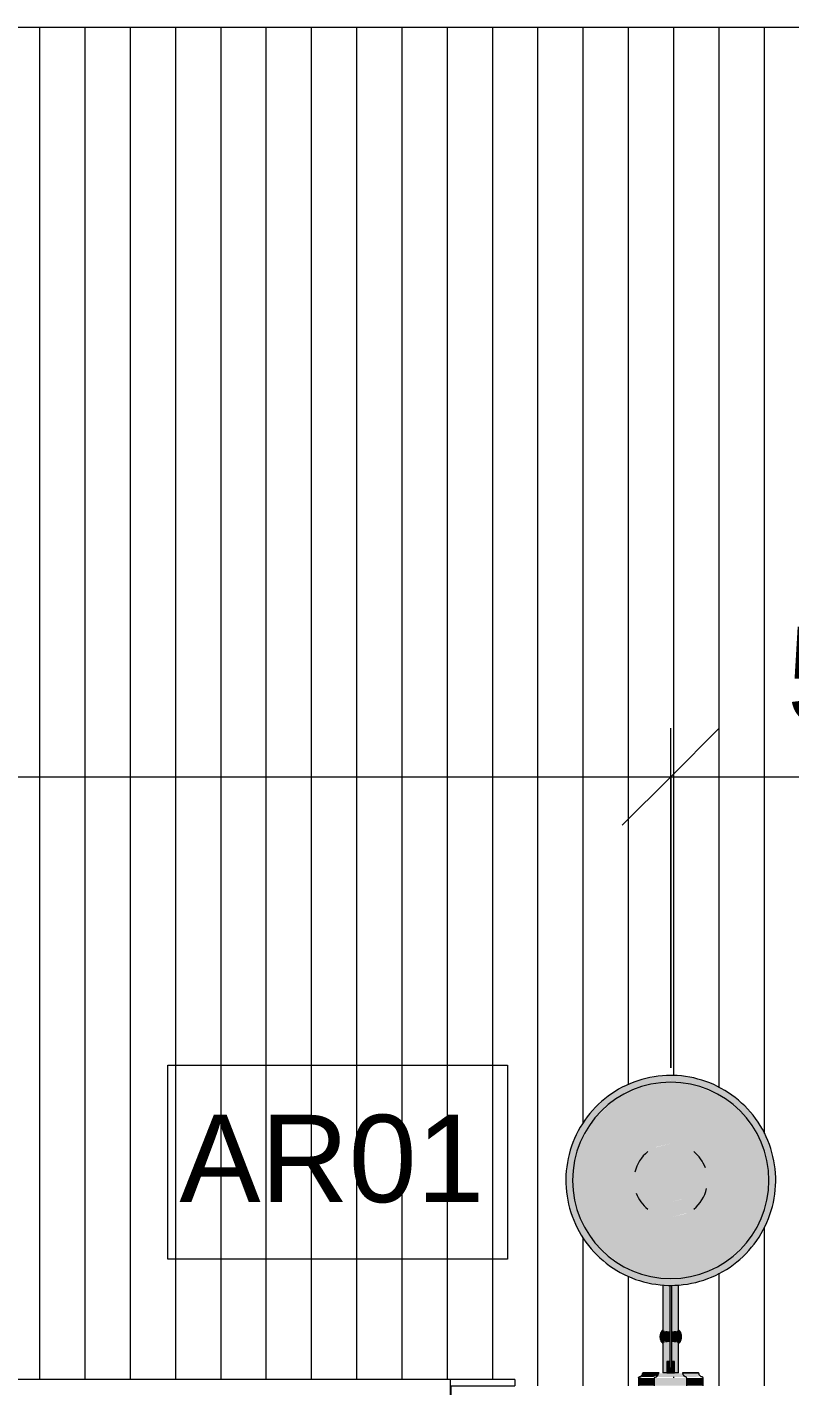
# Model space of a CAD drawing. Header units: millimetres. Extents: x -11845 to 8255, y -23120 to -3200.
# Drawn here: x 6070 to 7249, y -8190 to -6090 of the extents above; entities that cross this region are included whole.
import ezdxf

# ---------------------------------------------------------------- set-up
doc = ezdxf.new("R2010")
doc.units = ezdxf.units.MM
for name, color, linetype, lineweight in [('A-ANNO-DIMS', 211, 'Continuous', 9), ('A-ANNO-DIMS-75', 211, 'Continuous', 9), ('A-DOOR', 31, 'Continuous', 9), ('A-ROOF', 132, 'Continuous', 9), ('A-ROOF-PATT', 132, 'Continuous', 9), ('E-LITE-EQPM', 33, 'Continuous', 9), ('E-LITE-EQPM-IDEN', 33, 'Continuous', 9)]:
    doc.layers.add(name, color=color, linetype=linetype, lineweight=lineweight)
doc.styles.add('@Arial Unicode MS', font='ARIALUNI.TTF', dxfattribs={"height": 150})
doc.styles.add('Arial', font='arial.ttf', dxfattribs={"height": 135})
doc.dimstyles.new('CRT_-__Metros_-_Linha_de_chamada_3_5_mm', dxfattribs={"dimscale": 304.8, "dimtxt": 150.876728, "dimasz": 0.492126, "dimexe": 0.246063, "dimexo": 0.0625, "dimgap": 0.123031, "dimtad": 1, "dimlfac": 0.001, "dimrnd": 0.01, "dimzin": 0, "dimdsep": 46, "dimtxsty": '@Arial Unicode MS', "dimblk1": 'OBLIQUE', "dimblk2": 'OBLIQUE', "dimsah": 1, "dimcen": 0.09, "dimdle": 0.246063, "dimazin": 0, "dimtfac": 1, "dimtdec": 4, "dimtix": 1, "dimtmove": 0, "dimatfit": 3, "dimfxl": 1.476378, "dimfxlon": 1, "dimtvp": 1, "dimtolj": 1, "dimtzin": 0, "dimarcsym": 2})
doc.dimstyles.new('CRT_-__Metros_-_Linha_de_chamada_3_5_mm_1', dxfattribs={"dimscale": 304.8, "dimtxt": 150.876728, "dimasz": 0.492126, "dimexe": 0.246063, "dimexo": 0.0625, "dimgap": 0.123031, "dimtad": 1, "dimdec": 0, "dimlfac": 0.1, "dimdsep": 46, "dimtxsty": '@Arial Unicode MS', "dimblk1": 'OBLIQUE', "dimblk2": 'OBLIQUE', "dimsah": 1, "dimcen": 0.09, "dimdle": 0.246063, "dimazin": 0, "dimtfac": 1, "dimtdec": 4, "dimtix": 1, "dimtmove": 0, "dimatfit": 3, "dimfxl": 1.476378, "dimfxlon": 1, "dimtvp": 1, "dimtolj": 1, "dimtzin": 0, "dimarcsym": 2})

# ---------------------------------------------------------------- blocks, each defined once
blk = doc.blocks.new('Porta correr 4 folhas - 250 x 210-3560947-PLANTA DE FORRO TÉRREO')
at = {"layer": 'A-DOOR'}
for p, q in [((-1250, -90), (-1250, 90)), ((-1249, -100), (-1249, 100)), ((-1349, -100), (-1349, -90)), ((-1250, -90), (-1349, -90)), ((-1349, -100), (-1249, -100)), ((-1249, -100), (1249, -100))]:
    blk.add_line(p, q, dxfattribs=at)
blk = doc.blocks.new('Arandela Delta - Ligado-V15-PLANTA DE FORRO TÉRREO')
at = {"layer": 'E-LITE-EQPM'}
for points in [[(-25.8, 0), (-50, 0), (-50, -12.2), (-24.9, -12.2), (-24.9, 0)], [(-12.5, 0), (-24.9, 0), (-24.9, -12.2), (24.9, -12.2), (24.9, 0), (0, 0)], [(36, 0), (24.9, 0), (25.8, -12.2), (50, -12.2), (50, 0), (37.5, 0)], [(-36.7, -13.5), (-43, -14.4), (-46.3, -14.6), (-44.6, -16.3), (-43.5, -19.1), (-19.3, -18.8), (-20.7, -16.7), (-20.7, -15.8), (-22.5, -14.7), (-23.8, -15.6), (-25.5, -14.1), (-30, -13.5), (-36.6, -13.5)], [(-22.7, -13.5), (-22, -14.2), (-19.9, -16.3), (-18.6, -19.1), (18.9, -19.1), (20.7, -15.2), (22.7, -13.5), (0, -13.5)], [(-6, -20), (-6, -27.2), (6, -27.2), (6, -20)], [(27.5, -13.5), (24.6, -14.8), (23.8, -15.6), (22.5, -14.7), (20.7, -16.7), (20.9, -17.1), (19.9, -19.1), (43.5, -19.1), (44.6, -16.3), (45.5, -14.4), (44.6, -13.6), (29.3, -13.5)], [(47.2, -12.2), (44.3, -13), (50, -12.6)], [(-6, -27.2), (-6, -37.5), (-1.5, -37), (-1.5, -27.4), (1.5, -27.4), (1.5, -37.5), (6, -37.5), (6, -27.2)], [(0.9, -27.4), (-1.5, -27.4), (-1.5, -115.2), (1.5, -115.1), (1.5, -27.4)], [(-13.5, -67.5), (-15.5, -70.9), (-16.2, -76), (-14.2, -83), (-13, -84.3), (-8.8, -83), (-8, -83), (-8.8, -68.9), (-13, -67.8)], [(13.5, -67.5), (8.8, -68.9), (8, -69), (8.8, -83), (13.8, -83.7), (15.4, -81), (16.2, -76), (15.5, -71), (14.2, -68.8)], [(-1.5, -115.2), (-1.5, -155.4), (1.5, -155.3), (1.5, -115.2), (0, -115.2)], [(0, -155.3), (-25.7, -157.7), (-41.4, -160.9), (-56.2, -165.7), (-73.2, -173.2), (-92.6, -184.3), (-115.9, -204.5), (-129.8, -220.2), (-141.2, -237.7), (-150.3, -256.5), (-156.8, -276.2), (-160.9, -296.7), (-162.2, -317.5), (-159.8, -344.3), (-156.6, -358.9), (-150, -378.1), (-146.7, -386.7), (-138.4, -402.1), (-128, -416.9), (-114.7, -431.7), (-108.1, -438), (-92.6, -450.7), (-64.9, -465.9), (-42.8, -473.6), (-36.5, -475.6), (-18.2, -478.6), (0, -479.7), (0, -477.3), (-41.4, -471.8), (-79.9, -455.9), (-113, -430.5), (-138.4, -397.4), (-154.3, -358.9), (-159.8, -317.5), (-154.1, -275.5), (-136.4, -235), (-113, -204.5), (-79.9, -179.1), (-41.4, -163.2), (0, -157.7)], [(0, -157.7), (-41.4, -163.2), (-79.9, -179.1), (-113, -204.5), (-138.4, -237.6), (-154.3, -276.1), (-159.8, -317.5), (-154.3, -358.9), (-138.4, -397.4), (-113, -430.5), (-79.9, -455.9), (-41.4, -471.8), (0, -477.3), (-0.2, -469.3), (-42.8, -463.2), (-82.1, -445.2), (-114.7, -416.9), (-138.1, -380.6), (-150.3, -339.1), (-150.3, -295.9), (-138.1, -254.4), (-114.7, -218.1), (-82.1, -189.8), (-42.8, -171.8), (0, -165.7)], [(0, -165.7), (-43.3, -172), (-83.1, -190.6), (-116.1, -220.2), (-138.9, -257), (-150.3, -295.9), (-150.2, -339.4), (-137.6, -381.4), (-112.7, -418.7), (-79.9, -446.2), (-40.7, -463.5), (0, -469.3), (0, -374.4), (-25.7, -367.9), (-45, -351.7), (-55.4, -328.2), (-55.2, -304.3), (-42.9, -280.9), (-23.8, -266.1), (0, -260.6), (0, -165.7)], [(0, -155.3), (0, -157.7), (41.4, -163.2), (79.9, -179.1), (113, -204.5), (138.4, -237.6), (154.3, -276.1), (159.8, -317.5), (154.3, -358.9), (138.4, -397.4), (113, -430.5), (79.9, -455.9), (41.4, -471.8), (0, -477.3), (0, -479.7), (25.7, -477.3), (41.4, -474), (64.9, -465.9), (74.4, -461.3), (96.4, -447.6), (116, -430.5), (119.3, -427.4), (129.8, -414.8), (142.5, -394.6), (150.3, -378.5), (156.8, -358.8), (160.9, -338.3), (162.2, -317.5), (159.8, -290.7), (156.6, -276.1), (150, -256.9), (146.7, -248.3), (138.4, -232.9), (128, -218.1), (114.7, -203.3), (108.1, -197), (92.6, -184.3), (64.9, -169.1), (42.8, -161.4), (36, -159.3), (18.2, -156.4)], [(0, -157.7), (0.1, -165.7), (42.8, -171.8), (82.1, -189.8), (114.7, -218.1), (138.1, -254.4), (150.3, -295.9), (150.3, -339.1), (138.1, -380.6), (114.7, -416.9), (82.1, -445.2), (42.8, -463.2), (0, -469.3), (0, -477.3), (41.4, -471.8), (79.9, -455.9), (113, -430.5), (138.4, -397.4), (154.3, -358.9), (159.8, -317.5), (154.3, -276.1), (138.4, -237.6), (113, -204.5), (79.9, -179.1), (41.4, -163.2), (36, -162.5)], [(0, -165.7), (0, -260.6), (25.7, -267.1), (45, -283.3), (55.4, -306.8), (55.2, -330.7), (42.9, -354.1), (22.5, -369.2), (0, -374.4), (0.2, -469.3), (43.3, -463), (83.1, -444.4), (116.1, -414.8), (138.8, -378.1), (150.3, -339.1), (150.2, -295.6), (137.6, -253.6), (112.9, -216.5), (79.9, -188.8), (41.4, -171.6), (0.1, -165.7)], [(0, -260.6), (-25.9, -267.2), (-44.5, -282), (-55.4, -304.8), (-55.4, -330.2), (-44.5, -353), (-24.7, -368.7), (0, -374.4), (0, -351.1), (-17.2, -346.2), (-29.1, -334.3), (-33.6, -317.5), (-29.1, -300.7), (-16.8, -288.4), (0, -283.9), (0, -263.5)], [(0, -260.6), (0, -283.9), (16.8, -288.4), (29.1, -300.7), (33.6, -317.5), (29.1, -334.3), (16.8, -346.6), (0, -351.1), (0, -374.4), (25.9, -367.8), (44.5, -353), (55.4, -330.2), (55.4, -304.8), (44.5, -282), (24.7, -266.3), (9.4, -262.8)], [(0, -283.9), (-17.2, -288.8), (-29.1, -300.7), (-33.6, -317.5), (-29.1, -334.3), (-16.8, -346.6), (0, -351.1), (0, -290.5)], [(0, -283.9), (0, -351.1), (16.8, -346.6), (29.1, -334.3), (33.6, -317.5), (29.1, -300.7), (16.8, -288.4), (5.2, -285.3)]]:
    blk.add_hatch(color=133, dxfattribs=at).paths.add_polyline_path(points)
h = blk.add_hatch(color=133, dxfattribs=at)
h.paths.add_polyline_path([(-6, -20), (-12.2, -20), (-11.8, -68.3), (-8, -68.4), (-1.5, -68.1), (-1.5, -37.5), (-6, -37.5), (-6, -27.2)])
h.paths.add_polyline_path([(-8, -83), (-12.2, -83.9), (-12.2, -156.1), (-1.5, -155.3), (-1.6, -83.1), (-8, -83)])
h = blk.add_hatch(color=133, dxfattribs=at)
h.paths.add_polyline_path([(6, -20), (6, -37.5), (1.5, -37.5), (1.5, -68.9), (12.2, -67.5), (12.2, -20), (8.6, -20)])
h.paths.add_polyline_path([(8, -83), (8, -83.5), (1.5, -83.1), (1.5, -155.4), (12.2, -155.3), (11.6, -83.6), (8.6, -83)])
h = blk.add_hatch(color=133, dxfattribs=at)
h.paths.add_polyline_path([(-8, -68.4), (-8, -71.5), (-1.5, -70.8), (-1.5, -68.9)])
h.paths.add_polyline_path([(8, -68.4), (1.5, -69.1), (1.5, -71.5), (8, -70.8), (8, -69.6)])
h = blk.add_hatch(color=133, dxfattribs=at)
h.paths.add_polyline_path([(-8, -71.5), (-8, -80.5), (-1.5, -80.5), (-1.5, -71.5)])
h.paths.add_polyline_path([(8, -71.5), (1.5, -71.8), (1.5, -80.5), (8, -80.5), (8, -71.8)])
h = blk.add_hatch(color=133, dxfattribs=at)
h.paths.add_polyline_path([(8, -80.5), (1.5, -81.1), (1.5, -83.1), (8, -83.5), (8, -80.9)])
h.paths.add_polyline_path([(-8, -80.5), (-8, -83.5), (-1.5, -82.9), (-1.5, -80.5)])
for p, q in [((-50, 0), (-50, -12.2)), ((-24.9, 0), (-24.9, -12.2)), ((-12.2, -20), (-12.2, -68.1)), ((-12.2, -20), (-6.3, -20)), ((6, -20), (-6, -20)), ((-6, -20), (-6, -27.2)), ((6, -27.2), (6, -20)), ((6.3, -20), (12.2, -20)), ((12.2, -68.1), (12.2, -20)), ((24.9, 0), (24.9, -12.2)), ((50, -12.2), (50, 0)), ((-6, -27.2), (-6, -37.5)), ((-6, -27.2), (6, -27.2)), ((-6, -37.6), (-1.5, -37.6)), ((-1.5, -27.2), (-1.5, -115.2)), ((1.5, -115.2), (1.5, -27.2)), ((1.5, -37.6), (6, -37.6)), ((6, -37.5), (6, -27.2)), ((-12.2, -83.9), (-12.2, -156.1)), ((-8, -68.4), (-8, -71.5)), ((-8, -71.5), (-8, -80.5)), ((-8, -71.5), (-1.5, -71.5)), ((-8, -80.5), (-8, -83.5)), ((-8, -80.5), (-1.5, -80.5)), ((1.5, -71.5), (8, -71.5)), ((1.5, -80.5), (8, -80.5)), ((8, -71.5), (8, -68.4)), ((8, -80.5), (8, -71.5)), ((8, -83.5), (8, -80.5)), ((12.2, -156), (12.2, -83.9)), ((-1.5, -115.2), (-1.5, -155.4)), ((1.5, -155.4), (1.5, -115.2))]:
    blk.add_line(p, q, dxfattribs=at)
at = {"layer": 'E-LITE-EQPM', "flags": 128}
for points in [[(-42.5, -20), (-41.2, -20), (-40, -20), (-38.8, -20), (-37.5, -20), (-36.3, -20), (-35.2, -20), (-34, -20), (-32.9, -20), (-31.8, -20), (-30.7, -20), (-29.7, -20), (-28.7, -20), (-27.7, -20), (-26.8, -20), (-25.9, -20), (-25, -20), (-24.2, -20), (-23.4, -20), (-22.7, -20), (-22, -20), (-21.4, -20), (-20.8, -20), (-20.2, -20), (-19.7, -20), (-19.3, -20), (-18.8, -20), (-18.5, -20), (-18.2, -20), (-18.1, -20)], [(-18.1, -20), (-18.4, -20), (-18.8, -20), (-19.1, -20), (-19.6, -20), (-20.1, -20), (-20.6, -20), (-21.2, -20), (-21.9, -20), (-22.5, -20), (-23.3, -20), (-24, -20), (-24.8, -20), (-25.7, -20), (-26.6, -20), (-27.5, -20), (-28.5, -20), (-29.5, -20), (-30.5, -20), (-31.5, -20), (-32.6, -20), (-33.7, -20), (-34.9, -20), (-36.1, -20), (-37.2, -20), (-38.5, -20), (-39.7, -20), (-40.9, -20), (-42.2, -20), (-42.5, -20)], [(18.1, -20), (18.4, -20), (18.8, -20), (19.1, -20), (19.6, -20), (20.1, -20), (20.6, -20), (21.2, -20), (21.9, -20), (22.5, -20), (23.3, -20), (24, -20), (24.8, -20), (25.7, -20), (26.6, -20), (27.5, -20), (28.5, -20), (29.5, -20), (30.5, -20), (31.5, -20), (32.6, -20), (33.7, -20), (34.9, -20), (36.1, -20), (37.2, -20), (38.5, -20), (39.7, -20), (40.9, -20), (42.2, -20), (42.5, -20)], [(42.5, -20), (41.2, -20), (40, -20), (38.8, -20), (37.5, -20), (36.3, -20), (35.2, -20), (34, -20), (32.9, -20), (31.8, -20), (30.7, -20), (29.7, -20), (28.7, -20), (27.7, -20), (26.8, -20), (25.9, -20), (25, -20), (24.2, -20), (23.4, -20), (22.7, -20), (22, -20), (21.4, -20), (20.8, -20), (20.2, -20), (19.7, -20), (19.3, -20), (18.8, -20), (18.5, -20), (18.2, -20), (18.1, -20)], [(-13.5, -85.1), (-13.9, -84.5), (-14.2, -83.9), (-14.5, -83.3), (-14.8, -82.7), (-15.1, -82.1), (-15.3, -81.5), (-15.5, -80.8), (-15.7, -80.2), (-15.9, -79.5), (-16, -78.8), (-16.1, -78.2), (-16.2, -77.5), (-16.2, -76.8), (-16.2, -76.1), (-16.2, -75.4), (-16.2, -74.8), (-16.1, -74.1), (-16.1, -73.4), (-15.9, -72.7), (-15.8, -72.1), (-15.6, -71.4), (-15.4, -70.8), (-15.2, -70.1), (-15, -69.5), (-14.7, -68.9), (-14.4, -68.2), (-14.1, -67.6), (-13.8, -67.1), (-13.6, -66.8)], [(-12.4, -66.1), (-13.5, -66.7), (-13.5, -67.5), (-11.9, -68.3), (-8.8, -68.9), (-4.7, -69.3), (-1.5, -69.5)], [(-8.7, -68.3), (-9.8, -68), (-11.2, -67.6), (-11.8, -67.1)], [(-11.8, -84.9), (-11.2, -84.4), (-9.8, -83.9), (-8.7, -83.7)], [(-1.5, -68.9), (-2.9, -68.9), (-5.5, -68.7), (-7.9, -68.4)], [(-7.9, -83.5), (-5.5, -83.3), (-2.9, -83.1), (-1.5, -83)], [(1.5, -69.5), (4.7, -69.3), (8.8, -68.9), (11.9, -68.3), (13.5, -67.5), (13.5, -66.7), (12.4, -66.1)], [(7.9, -68.4), (5.5, -68.7), (2.9, -68.9), (1.5, -68.9)], [(1.5, -83), (2.9, -83.1), (5.5, -83.3), (7.9, -83.5)], [(11.8, -67.1), (11.2, -67.6), (9.8, -68)], [(9.8, -83.9), (11.2, -84.4), (11.8, -84.9)], [(13.6, -66.8), (14, -67.4), (14.3, -68), (14.6, -68.6), (14.9, -69.3), (15.1, -69.9), (15.4, -70.5), (15.6, -71.2), (15.7, -71.8), (15.9, -72.5), (16, -73.2), (16.1, -73.8), (16.2, -74.5), (16.2, -75.2), (16.2, -75.9), (16.2, -76.6), (16.2, -77.2), (16.1, -77.9), (16, -78.6), (15.9, -79.3), (15.8, -79.9), (15.6, -80.6), (15.4, -81.2), (15.2, -81.9), (14.9, -82.5), (14.6, -83.1), (14.3, -83.7), (14, -84.3), (13.7, -84.9), (13.5, -85.1)], [(0, -155.3), (-6.5, -155.4), (-13, -155.8), (-19.4, -156.4), (-25.8, -157.3), (-32.2, -158.5), (-38.6, -159.9), (-44.8, -161.6), (-51, -163.5), (-57.2, -165.7), (-63.2, -168.1), (-69.1, -170.7), (-74.9, -173.6), (-80.6, -176.7), (-86.2, -180), (-91.6, -183.6), (-96.9, -187.4), (-102, -191.4), (-107, -195.5), (-111.8, -199.9), (-116.4, -204.5), (-120.8, -209.2), (-125, -214.1), (-129.1, -219.2), (-132.9, -224.5), (-136.5, -229.8), (-139.9, -235.4), (-143.1, -241), (-146, -246.8), (-148.7, -252.7), (-151.2, -258.7), (-153.4, -264.8), (-155.4, -271), (-157.2, -277.2), (-158.6, -283.6), (-159.9, -289.9), (-160.8, -296.3), (-161.6, -302.8), (-162, -309.3), (-162.2, -315.7), (-162.2, -322.2), (-161.8, -328.7), (-161.3, -335.2), (-160.4, -341.6), (-159.3, -348), (-158, -354.4), (-156.4, -360.6), (-154.5, -366.9), (-152.4, -373), (-150.1, -379.1), (-147.5, -385), (-144.7, -390.9), (-141.7, -396.6), (-138.4, -402.2), (-134.9, -407.7), (-131.2, -413), (-127.2, -418.1), (-123.1, -423.2), (-118.8, -428), (-114.3, -432.7), (-109.6, -437.1), (-104.7, -441.4), (-99.7, -445.5), (-94.5, -449.4), (-89.1, -453.1), (-83.6, -456.5), (-78, -459.7), (-72.3, -462.8), (-66.4, -465.5), (-60.4, -468.1), (-54.3, -470.4), (-48.2, -472.4), (-42, -474.2), (-35.7, -475.8), (-29.3, -477.1), (-22.9, -478.1), (-16.5, -478.9), (-10, -479.4), (-3.5, -479.7), (0, -479.7)], [(0, -479.7), (6.5, -479.6), (13, -479.2), (19.4, -478.6), (25.8, -477.7), (32.2, -476.5), (38.6, -475.1), (44.8, -473.4), (51, -471.5), (57.2, -469.3), (63.2, -466.9), (69.1, -464.3), (74.9, -461.4), (80.6, -458.3), (86.2, -455), (91.6, -451.4), (96.9, -447.6), (102, -443.6), (107, -439.5), (111.8, -435.1), (116.4, -430.5), (120.8, -425.8), (125, -420.9), (129.1, -415.8), (132.9, -410.5), (136.5, -405.2), (139.9, -399.6), (143.1, -394), (146, -388.2), (148.7, -382.3), (151.2, -376.3), (153.4, -370.2), (155.4, -364), (157.2, -357.8), (158.6, -351.4), (159.9, -345.1), (160.8, -338.7), (161.6, -332.2), (162, -325.7), (162.2, -319.3), (162.2, -312.8), (161.8, -306.3), (161.3, -299.8), (160.4, -293.4), (159.3, -287), (158, -280.6), (156.4, -274.4), (154.5, -268.1), (152.4, -262), (150.1, -255.9), (147.5, -250), (144.7, -244.1), (141.7, -238.4), (138.4, -232.8), (134.9, -227.3), (131.2, -222), (127.2, -216.9), (123.1, -211.8), (118.8, -207), (114.3, -202.3), (109.6, -197.9), (104.7, -193.6), (99.7, -189.5), (94.5, -185.6), (89.1, -181.9), (83.6, -178.5), (78, -175.3), (72.3, -172.2), (66.4, -169.5), (60.4, -166.9), (54.3, -164.6), (48.2, -162.6), (42, -160.8), (35.7, -159.2), (29.3, -157.9), (22.9, -156.9), (16.5, -156.1), (10, -155.6), (3.5, -155.3), (0, -155.3)]]:
    blk.add_lwpolyline(points, dxfattribs=at)
at = {"layer": 'E-LITE-EQPM'}
for radius, start, end in [(151.8, 90, 270), (151.8, 270, 90), (56.9, 128.5714, 167.1429), (56.9, 20.0002, 51.4286), (56.9, 308.5714, 347.1429), (56.9, 200.0002, 231.4286)]:
    blk.add_arc((0, -317.5), radius, start, end, dxfattribs=at)
for points, knots in [([(-50, -12.2), (-50, -12.3), (-50, -12.4), (-50, -12.6), (-49.9, -12.8), (-49.8, -12.9), (-49.7, -13), (-49.6, -13.1), (-49.5, -13.2), (-49.4, -13.3), (-49.3, -13.4), (-49.1, -13.5), (-49, -13.5), (-48.9, -13.5)], [-1, -1, -1, -1, -0.916667, -0.833333, -0.75, -0.666667, -0.583333, -0.5, -0.416667, -0.333333, -0.25, -0.166667, 0, 0, 0, 0]), ([(-50, -12.2), (-50, -12.3), (-50, -12.4), (-50, -12.6), (-49.9, -12.8), (-49.8, -12.9), (-49.7, -13), (-49.6, -13.1), (-49.5, -13.2), (-49.4, -13.3), (-49.3, -13.4), (-49.1, -13.5), (-49, -13.5), (-48.9, -13.5)], [0, 0, 0, 0, 0.083333, 0.166667, 0.25, 0.333333, 0.416667, 0.5, 0.583333, 0.666667, 0.75, 0.833333, 1, 1, 1, 1]), ([(-48.9, -13.5), (-48.5, -13.6), (-47.8, -13.8), (-46.8, -14.2), (-46.1, -14.7), (-45.5, -15.2), (-45.1, -15.6), (-44.8, -16), (-44.5, -16.3), (-44.2, -16.9), (-43.8, -17.8), (-43.6, -18.6), (-43.5, -19.1)], [0, 0, 0, 0, 0.166667, 0.333333, 0.416667, 0.5, 0.583333, 0.625, 0.666667, 0.75, 0.833333, 1, 1, 1, 1]), ([(-43.5, -19.1), (-43.5, -19.2), (-43.4, -19.4), (-43.3, -19.6), (-43.2, -19.7), (-43.1, -19.8), (-42.9, -19.9), (-42.7, -20), (-42.6, -20), (-42.5, -20)], [-1, -1, -1, -1, -0.833333, -0.708333, -0.583333, -0.458333, -0.333333, -0.166667, 0, 0, 0, 0]), ([(-43.5, -19.1), (-43.5, -19.2), (-43.4, -19.4), (-43.3, -19.6), (-43.2, -19.8), (-43, -19.9), (-42.8, -20), (-42.6, -20), (-42.5, -20)], [0, 0, 0, 0, 0.166667, 0.333333, 0.458333, 0.583333, 0.75, 1, 1, 1, 1]), ([(-24.7, -12.9), (-24.7, -12.9), (-24.6, -13), (-24.6, -13.1), (-24.4, -13.2), (-24.3, -13.3), (-24.2, -13.4), (-24, -13.5), (-23.9, -13.5), (-23.8, -13.5)], [-0.6666667, -0.6666667, -0.6666667, -0.6666667, -0.5833333, -0.5, -0.4166667, -0.3333333, -0.25, -0.1666667, 0, 0, 0, 0]), ([(-24.7, -12.9), (-24.7, -12.9), (-24.6, -13), (-24.6, -13.1), (-24.4, -13.2), (-24.3, -13.3), (-24.2, -13.4), (-24, -13.5), (-23.9, -13.5), (-23.8, -13.5)], [-0.6666667, -0.6666667, -0.6666667, -0.6666667, -0.5833333, -0.5, -0.4166667, -0.3333333, -0.25, -0.1666667, 0, 0, 0, 0]), ([(-23.8, -13.5), (-23.4, -13.6), (-22.7, -13.8), (-21.8, -14.3), (-21.1, -14.8), (-20.7, -15.2), (-20.2, -15.7), (-19.9, -16.3), (-19.5, -16.9), (-19.2, -17.8), (-19, -18.6), (-18.9, -19.1)], [-1, -1, -1, -1, -0.833333, -0.666667, -0.583333, -0.5, -0.416667, -0.333333, -0.25, -0.166667, 0, 0, 0, 0]), ([(-18.9, -19.1), (-18.9, -19.2), (-18.9, -19.4), (-18.8, -19.6), (-18.7, -19.7), (-18.6, -19.8), (-18.5, -19.9), (-18.3, -20), (-18.2, -20), (-18.1, -20)], [-1, -1, -1, -1, -0.833333, -0.708333, -0.583333, -0.458333, -0.333333, -0.166667, 0, 0, 0, 0]), ([(-18.9, -19.1), (-18.9, -19.3), (-18.9, -19.5), (-18.7, -19.7), (-18.6, -19.8), (-18.5, -19.9), (-18.3, -20), (-18.2, -20), (-18.1, -20)], [-1, -1, -1, -1, -0.75, -0.583333, -0.458333, -0.333333, -0.166667, 0, 0, 0, 0]), ([(18.9, -19.1), (18.9, -19.3), (18.9, -19.5), (18.7, -19.7), (18.6, -19.8), (18.5, -19.9), (18.3, -20), (18.2, -20), (18.1, -20)], [-1, -1, -1, -1, -0.75, -0.583333, -0.458333, -0.333333, -0.166667, 0, 0, 0, 0]), ([(18.9, -19.1), (18.9, -19.2), (18.9, -19.4), (18.8, -19.6), (18.7, -19.7), (18.6, -19.8), (18.5, -19.9), (18.3, -20), (18.2, -20), (18.1, -20)], [-1, -1, -1, -1, -0.833333, -0.708333, -0.583333, -0.458333, -0.333333, -0.166667, 0, 0, 0, 0]), ([(23.8, -13.5), (23.5, -13.6), (22.7, -13.8), (21.6, -14.4), (20.8, -15), (20.2, -15.7), (19.7, -16.5), (19.2, -17.6), (19, -18.6), (18.9, -19.1)], [-1, -1, -1, -1, -0.833333, -0.666667, -0.5, -0.416667, -0.333333, -0.166667, 0, 0, 0, 0]), ([(24.9, -12.2), (24.9, -12.3), (24.9, -12.4), (24.9, -12.6), (24.8, -12.7), (24.7, -12.9), (24.6, -13), (24.6, -13.1), (24.4, -13.2), (24.3, -13.3), (24.2, -13.4), (24, -13.5), (23.9, -13.5), (23.8, -13.5)], [-1, -1, -1, -1, -0.916667, -0.833333, -0.75, -0.666667, -0.583333, -0.5, -0.416667, -0.333333, -0.25, -0.166667, 0, 0, 0, 0]), ([(24.9, -12.2), (24.9, -12.3), (24.9, -12.4), (24.9, -12.6), (24.8, -12.7), (24.7, -12.9), (24.6, -13), (24.6, -13.1), (24.4, -13.2), (24.3, -13.3), (24.2, -13.4), (24, -13.5), (23.9, -13.5), (23.8, -13.5)], [-1, -1, -1, -1, -0.916667, -0.833333, -0.75, -0.666667, -0.583333, -0.5, -0.416667, -0.333333, -0.25, -0.166667, 0, 0, 0, 0]), ([(42.5, -20), (42.6, -20), (42.7, -20), (42.9, -19.9), (43.1, -19.8), (43.2, -19.7), (43.3, -19.6), (43.4, -19.4), (43.5, -19.2), (43.5, -19.1)], [-1, -1, -1, -1, -0.833333, -0.666667, -0.541667, -0.416667, -0.291667, -0.166667, 0, 0, 0, 0]), ([(43.5, -19.1), (43.5, -19.2), (43.4, -19.4), (43.3, -19.6), (43.2, -19.7), (43.1, -19.8), (42.9, -19.9), (42.7, -20), (42.6, -20), (42.5, -20)], [-1, -1, -1, -1, -0.833333, -0.708333, -0.583333, -0.458333, -0.333333, -0.166667, 0, 0, 0, 0]), ([(48.9, -13.5), (48.5, -13.6), (47.7, -13.8), (46.8, -14.2), (46.1, -14.7), (45.5, -15.2), (45.1, -15.6), (44.8, -16), (44.6, -16.2), (44.4, -16.6), (44.1, -17), (43.8, -17.8), (43.6, -18.6), (43.5, -19.1)], [-1, -1, -1, -1, -0.833333, -0.666667, -0.583333, -0.5, -0.416667, -0.375, -0.333333, -0.291667, -0.25, -0.166667, 0, 0, 0, 0]), ([(50, -12.2), (50, -12.3), (50, -12.4), (50, -12.6), (49.9, -12.8), (49.8, -12.9), (49.7, -13), (49.6, -13.1), (49.5, -13.2), (49.4, -13.3), (49.3, -13.4), (49.1, -13.5), (49, -13.5), (48.9, -13.5)], [-1, -1, -1, -1, -0.916667, -0.833333, -0.75, -0.666667, -0.583333, -0.5, -0.416667, -0.333333, -0.25, -0.166667, 0, 0, 0, 0]), ([(48.9, -13.5), (49, -13.5), (49.1, -13.5), (49.3, -13.4), (49.4, -13.3), (49.5, -13.2), (49.6, -13.1), (49.7, -13), (49.8, -12.9), (49.9, -12.8), (49.9, -12.6), (50, -12.6)], [-1, -1, -1, -1, -0.8333333, -0.75, -0.6666667, -0.5833333, -0.5, -0.4166667, -0.3333333, -0.25, -0.1666667, -0.1666667, -0.1666667, -0.1666667]), ([(-1.6, -82.5), (-3, -82.5), (-5.3, -82.6), (-8, -82.9), (-9.4, -83.1), (-10.5, -83.3), (-11.4, -83.5), (-12.3, -83.8), (-13.3, -84.2), (-13.7, -84.7), (-13.5, -85.2), (-13, -85.6), (-12.5, -85.8), (-12.4, -85.8)], [-0.9642161, -0.9642161, -0.9642161, -0.9642161, -0.8611111, -0.7916667, -0.7569444, -0.7222222, -0.6875, -0.6527778, -0.5833333, -0.5138889, -0.4444444, -0.3888889, -0.3633339, -0.3633339, -0.3633339, -0.3633339]), ([(12.4, -85.8), (12.7, -85.7), (13.1, -85.5), (13.5, -85.2), (13.7, -84.9), (13.5, -84.5), (12.9, -84), (11.9, -83.7), (10.5, -83.3), (8.8, -83), (6.8, -82.8), (4.7, -82.6), (2.9, -82.5), (1.8, -82.5), (1.6, -82.5)], [-0.6366661, -0.6366661, -0.6366661, -0.6366661, -0.5833333, -0.5486111, -0.5138889, -0.4444444, -0.3888889, -0.3333333, -0.2777778, -0.2222222, -0.1666667, -0.1111111, -0.0555556, -0.0357839, -0.0357839, -0.0357839, -0.0357839])]:
    blk.add_open_spline(points, degree=3, knots=knots, dxfattribs=at)
for points in [[(-48.9, -13.5), (-48.5, -13.6), (-47.7, -13.8), (-47, -14.1), (-46.6, -14.4)], [(-24.9, -12.2), (-24.9, -12.3), (-24.9, -12.4), (-24.9, -12.5), (-24.9, -12.6)], [(-24.9, -12.2), (-24.9, -12.3), (-24.9, -12.4), (-24.9, -12.5), (-24.9, -12.6)], [(46.6, -14.4), (47, -14.1), (47.8, -13.8), (48.5, -13.6), (48.9, -13.5)]]:
    blk.add_open_spline(points, degree=3, dxfattribs=at)
blk = doc.blocks.new('DIMBLOCK3-PLANTA DE FORRO TÉRREO')
at = {"layer": 'A-ANNO-DIMS-75', "lineweight": 18}
for p, q in [((3885.4, -7248.3), (3960.4, -7173.3)), ((7065.4, -7248.3), (7140.4, -7173.3)), ((3885.4, -7248.3), (3810.4, -7323.3)), ((7065.4, -7248.3), (6990.4, -7323.3))]:
    blk.add_line(p, q, dxfattribs=at)
at = {"layer": 'A-ANNO-DIMS-75'}
for p, q in [((3885.4, -7698.3), (3885.4, -7173.3)), ((7065.4, -7698.3), (7065.4, -7173.3)), ((3885.4, -7248.3), (7065.4, -7248.3)), ((3885.4, -7248.3), (3885.4, -7698.3)), ((7065.4, -7248.3), (7065.4, -7698.3))]:
    blk.add_line(p, q, dxfattribs=at)
at = {"layer": 'A-ANNO-DIMS-75', "color": 0, "insert": (5272.5, -7016.1), "char_height": 150, "width": 487.012, "attachment_point": 1, "line_spacing_factor": 1.117605, "style": '@Arial Unicode MS'}
blk.add_mtext('3,18', dxfattribs=at)
blk = doc.blocks.new('_Oblique')
at = {"color": 0, "linetype": 'ByBlock', "lineweight": -2}
blk.add_line((-0.5, -0.5), (0.5, 0.5), dxfattribs=at)
blk = doc.blocks.new('DIMBLOCK4-PLANTA DE FORRO TÉRREO')
at = {"layer": 'A-ANNO-DIMS-75', "lineweight": 18}
for p, q in [((7065.4, -7248.3), (7140.4, -7173.3)), ((7655.4, -7248.3), (7730.4, -7173.3)), ((7065.4, -7248.3), (6990.4, -7323.3)), ((7655.4, -7248.3), (7580.4, -7323.3))]:
    blk.add_line(p, q, dxfattribs=at)
at = {"layer": 'A-ANNO-DIMS-75'}
for p, q in [((7065.4, -7698.3), (7065.4, -7173.3)), ((7655.4, -7698.3), (7655.4, -7173.3)), ((7065.4, -7248.3), (7730.4, -7248.3)), ((7065.4, -7248.3), (7065.4, -7698.3)), ((7655.4, -7248.3), (7655.4, -7698.3))]:
    blk.add_line(p, q, dxfattribs=at)
at = {"layer": 'A-ANNO-DIMS-75', "color": 0, "insert": (7244.2, -7016.1), "char_height": 150, "width": 278.81, "attachment_point": 1, "line_spacing_factor": 1.117605, "style": '@Arial Unicode MS'}
blk.add_mtext('59', dxfattribs=at)
blk = doc.blocks.new('CRT_TAG_LUMINÁRIAS - Em caixas-4919060-PLANTA DE FORRO TÉRREO')
at = {"layer": 'E-LITE-EQPM-IDEN'}
for p, q in [((-5, -2.8), (-5, 1.2)), ((-5, 1.2), (2, 1.2)), ((2, 1.2), (2, -2.8)), ((2, -2.8), (-5, -2.8))]:
    blk.add_line(p, q, dxfattribs=at)

msp = doc.modelspace()

# ---------------------------------------------------------------- hatches: boundary and pattern name
at = {"layer": 'A-ROOF-PATT'}
h = msp.add_hatch(dxfattribs=at)
h.set_pattern_fill('FP_9', color=256, style=0, pattern_type=2)
h.set_pattern_definition([(270, (0, 116.295), (-70, -4e-15), [])])
h.paths.add_polyline_path([(8255.38, -8189.651), (8255.38, -6089.651), (-2384.62, -6089.651), (-2384.62, -6689.651), (-2184.62, -6689.651), (-2184.62, -6889.651), (-2384.62, -6889.651), (-2384.62, -8189.651), (-2233.62, -8189.651), (-2233.62, -8179.651), (464.38, -8179.651), (464.38, -8189.651), (655.38, -8189.651), (655.429, -8177.411), (755.38, -8177.411), (755.38, -8189.651), (946.38, -8189.651), (946.38, -8179.651), (3644.38, -8179.651), (3644.38, -8189.651), (3835.38, -8189.651), (3835.38, -8177.411), (3935.38, -8178.122), (3935.38, -8189.651), (4126.38, -8189.651), (4126.38, -8179.651), (6824.38, -8179.651), (6824.38, -8189.651), (7015.38, -8189.651), (7015.429, -8177.411), (7115.38, -8177.411), (7115.38, -8189.651), (8200.902, -8189.651)])
h.paths.add_polyline_path([(7018.186, -8177.411), (7017.628, -8176.909), (7020.773, -8176.755)])
h.paths.add_polyline_path([(658.186, -8177.411), (657.628, -8176.909), (660.773, -8176.755)])
h.paths.add_polyline_path([(3932.574, -8177.411), (3933.132, -8176.909), (3933.132, -8177.339)])
h.paths.add_polyline_path([(7084.058, -8177.411), (7088.081, -8176.844), (7085.248, -8177.345), (7084.649, -8177.378)])
h.paths.add_polyline_path([(724.058, -8177.411), (728.081, -8176.844), (725.248, -8177.345), (724.649, -8177.378)])
h.paths.add_polyline_path([(7045.511, -8173.354), (7045.511, -8171.48), (7044.703, -8172.979)])
h.paths.add_polyline_path([(7085.248, -8173.354), (7088.081, -8175.811), (7087.016, -8176.129), (7043.429, -8175.417), (7042.871, -8174.942), (7041.192, -8174.434), (7039.498, -8175.665), (7035.393, -8176.129), (7022.604, -8175.256), (7019.12, -8175.013), (7020.773, -8173.4), (7022.604, -8170.519), (7084.319, -8170.519), (7084.986, -8172.774)])
h.paths.add_polyline_path([(7094.721, -8176.129), (7090.506, -8175.444), (7089.23, -8174.069), (7087.888, -8174.942), (7086.056, -8172.979), (7086.056, -8172.317), (7085.248, -8170.519), (7108.885, -8170.577), (7109.987, -8173.4), (7110.923, -8175.231), (7109.987, -8176.013), (7095.367, -8176.129)])
h.paths.add_polyline_path([(685.511, -8173.354), (685.511, -8171.48), (684.703, -8172.979)])
h.paths.add_polyline_path([(725.248, -8173.354), (728.081, -8175.811), (727.016, -8176.129), (683.429, -8175.417), (682.871, -8174.942), (681.192, -8174.434), (679.498, -8175.665), (675.393, -8176.129), (662.42, -8175.277), (659.12, -8175.013), (660.773, -8173.4), (661.89, -8170.519), (724.319, -8170.519), (724.986, -8172.774)])
h.paths.add_polyline_path([(732.845, -8176.129), (729.969, -8174.866), (729.23, -8174.069), (727.888, -8174.942), (726.056, -8172.979), (726.056, -8172.317), (725.248, -8170.519), (748.885, -8170.577), (749.987, -8173.4), (750.923, -8175.231), (749.987, -8176.013), (733.647, -8176.129), (733.229, -8176.129)])
h.paths.add_polyline_path([(3866.44, -8170.519), (3864.704, -8172.979), (3865.774, -8172.774), (3866.111, -8172.03)])
h.paths.add_polyline_path([(3853.125, -8176.129), (3842.418, -8175.278), (3839.12, -8175.013), (3840.773, -8173.4), (3841.89, -8170.519), (3904.319, -8170.519), (3906.057, -8174.434), (3908.083, -8176.129), (3863.429, -8175.417), (3862.872, -8174.942), (3861.133, -8174.496), (3859.62, -8175.629), (3855.393, -8176.129), (3853.367, -8176.129)])
h.paths.add_polyline_path([(3923.377, -8176.129), (3910.506, -8175.444), (3908.669, -8174.434), (3907.889, -8174.942), (3906.057, -8172.979), (3906.057, -8172.317), (3905.249, -8170.519), (3928.885, -8170.577), (3930.549, -8174.045), (3930.922, -8175.23), (3929.564, -8176.038), (3926.015, -8176.129)])
h.paths.add_polyline_path([(7077.609, -8169.651), (7053.151, -8169.651), (7053.151, -8121.52), (7051.881, -8122.127), (7049.592, -8116.611), (7049.444, -8111.787), (7050.657, -8107.435), (7051.969, -8105.207), (7053.151, -8105.207), (7053.151, -8033.625), (7039.153, -8031.926), (7024.027, -8028.695), (7000.527, -8020.571), (6981.593, -8010.482), (6968.947, -8002.216), (6949.268, -7985.04), (6943.006, -7978.332), (6931.083, -7962.785), (6922.868, -7949.231), (6916.308, -7935.225), (6908.719, -7913.23), (6906.681, -7904.774), (6904.122, -7886.915), (6903.581, -7867.542), (6905.604, -7845.74), (6910.103, -7826.18), (6916.584, -7808.009), (6927.356, -7787.494), (6939.706, -7769.913), (6950.632, -7757.965), (6966.098, -7744.421), (6972.747, -7738.971), (7000.527, -7723.731), (7022.604, -7716.052), (7031.54, -7713.661), (7049.064, -7711.045), (7065.38, -7709.924), (7091.607, -7712.375), (7106.733, -7715.607), (7130.233, -7723.731), (7149.167, -7733.819), (7161.975, -7742.219), (7181.696, -7759.455), (7187.754, -7765.969), (7199.864, -7781.793), (7206.39, -7792.263), (7214.452, -7809.077), (7222.267, -7831.82), (7224.079, -7839.527), (7226.638, -7857.387), (7227.179, -7876.76), (7224.21, -7903.313), (7220.926, -7917.083), (7211.417, -7941.949), (7203.492, -7956.494), (7191.054, -7974.038), (7174.284, -7991.789), (7153.204, -8008.218), (7134.371, -8018.557), (7121.585, -8023.972), (7114.054, -8026.482), (7099.219, -8030.641), (7077.609, -8034.377), (7077.609, -8105.772), (7078.791, -8105.207), (7081.136, -8110.682), (7081.613, -8113.704), (7080.13, -8119.953), (7078.878, -8122.127), (7077.609, -8122.127), (7077.609, -8125.18)])
h.paths.add_polyline_path([(693.151, -8169.651), (692.449, -8121.856), (691.881, -8122.127), (689.592, -8116.611), (689.444, -8111.787), (690.657, -8107.435), (692.449, -8105.436), (693.151, -8105.207), (692.449, -8033.582), (679.153, -8031.926), (664.027, -8028.695), (640.527, -8020.571), (621.593, -8010.482), (608.947, -8002.216), (589.268, -7985.04), (583.006, -7978.332), (571.083, -7962.785), (564.37, -7952.039), (556.308, -7935.225), (548.719, -7913.23), (546.681, -7904.774), (544.122, -7886.915), (543.581, -7867.542), (545.604, -7845.74), (550.103, -7826.18), (556.493, -7808.195), (567.356, -7787.494), (579.706, -7769.913), (590.632, -7757.965), (606.098, -7744.421), (612.747, -7738.971), (640.527, -7723.731), (662.604, -7716.052), (671.54, -7713.661), (689.064, -7711.045), (705.38, -7709.924), (731.607, -7712.375), (746.733, -7715.607), (770.233, -7723.731), (789.167, -7733.819), (801.975, -7742.219), (821.696, -7759.455), (827.754, -7765.969), (839.864, -7781.793), (846.39, -7792.263), (854.452, -7809.077), (862.267, -7831.82), (864.079, -7839.527), (866.638, -7857.387), (867.179, -7876.76), (864.21, -7903.313), (860.926, -7917.083), (851.417, -7941.949), (843.492, -7956.494), (831.054, -7974.038), (814.284, -7991.789), (793.204, -8008.218), (774.371, -8018.557), (761.585, -8023.972), (754.054, -8026.482), (739.174, -8030.648), (717.609, -8034.377), (717.609, -8105.772), (718.791, -8105.207), (721.136, -8110.682), (721.613, -8113.704), (720.13, -8119.953), (718.878, -8122.127), (717.609, -8122.127), (717.609, -8169.651), (696.733, -8169.651)])
h.paths.add_polyline_path([(3891.38, -8169.651), (3873.151, -8169.651), (3873.151, -8121.52), (3871.881, -8122.127), (3869.61, -8116.737), (3869.14, -8113.659), (3870.63, -8107.483), (3871.969, -8105.207), (3873.151, -8105.207), (3873.151, -8033.537), (3859.222, -8031.855), (3844.027, -8028.726), (3824.76, -8022.236), (3812.137, -8016.488), (3792.747, -8005.331), (3769.268, -7984.864), (3752.029, -7963.858), (3740.06, -7943.421), (3733.306, -7927.613), (3726.814, -7904.643), (3724.487, -7892.827), (3723.215, -7872.151), (3725.604, -7845.342), (3729.752, -7827.665), (3735.368, -7811.53), (3741.667, -7797.316), (3750.896, -7781.793), (3760.02, -7769.538), (3770.632, -7757.965), (3786.098, -7744.421), (3792.747, -7738.971), (3820.527, -7723.731), (3842.604, -7716.052), (3853.717, -7713.278), (3867.159, -7711.045), (3885.38, -7709.924), (3911.538, -7712.447), (3926.733, -7715.607), (3950.233, -7723.731), (3969.167, -7733.819), (3981.813, -7742.086), (4001.492, -7759.261), (4008.019, -7766.285), (4018.731, -7780.301), (4028.891, -7797.145), (4037.454, -7816.475), (4043.576, -7837.771), (4046.273, -7851.474), (4046.95, -7881.837), (4045.156, -7898.96), (4041.082, -7916.394), (4035.256, -7933.125), (4029.093, -7946.986), (4019.677, -7962.785), (4011.054, -7974.388), (4000.128, -7986.336), (3984.662, -7999.881), (3978.013, -8005.331), (3950.233, -8020.571), (3928.156, -8028.249), (3917.042, -8031.024), (3897.609, -8034.504), (3897.609, -8105.772), (3898.791, -8105.207), (3901.116, -8110.568), (3901.62, -8113.647), (3900.174, -8119.876), (3898.878, -8122.127), (3897.609, -8122.127), (3897.609, -8169.651), (3894.027, -8169.651)])
h.paths.add_polyline_path([(7455.38, -6889.651), (7455.38, -6689.651), (7655.38, -6689.651), (7655.38, -6889.651)])
h.paths.add_polyline_path([(605.38, -6889.651), (605.38, -6689.651), (805.38, -6689.651), (805.38, -6889.651)])
h.paths.add_polyline_path([(3985.38, -6889.651), (3785.38, -6889.651), (3785.38, -6689.651), (3985.38, -6689.651)])

# ---------------------------------------------------------------- linework, layer by layer
at = {"layer": 'A-ROOF'}
msp.add_line((-2384.62, -6089.651), (8255.38, -6089.651), dxfattribs=at)

# ---------------------------------------------------------------- block references
at = {"layer": 'A-DOOR', "rotation": 180}
msp.add_blockref('Porta correr 4 folhas - 250 x 210-3560947-PLANTA DE FORRO TÉRREO', (5475.38, -8279.651), dxfattribs=at)
at = {"layer": 'E-LITE-EQPM', "rotation": 180}
msp.add_blockref('Arandela Delta - Ligado-V15-PLANTA DE FORRO TÉRREO', (7065.38, -8189.651), dxfattribs=at)
at = {"layer": 'E-LITE-EQPM-IDEN', "xscale": 74.99999999999996, "yscale": 74.99999999999996, "zscale": 74.99999999999996}
msp.add_blockref('CRT_TAG_LUMINÁRIAS - Em caixas-4919060-PLANTA DE FORRO TÉRREO', (6662.732, -7783.991), dxfattribs=at)

# ---------------------------------------------------------------- texts
at = {"layer": 'E-LITE-EQPM-IDEN', "insert": (6305.576, -7770.727), "char_height": 135, "width": 565.18969, "attachment_point": 1, "style": 'Arial'}
msp.add_mtext('AR01', dxfattribs=at)

# ---------------------------------------------------------------- dimensions: what is measured, and where the dimension line sits
at = {"layer": 'A-ANNO-DIMS'}
for base, p1, p2, dimstyle, override, picture, middle in [((7065.38, -7248.281), (3885.38, -7698.281), (7065.38, -7698.281), 'CRT_-__Metros_-_Linha_de_chamada_3_5_mm', {"dimpost": '<>', "dimfxl": 3180}, 'DIMBLOCK3-PLANTA DE FORRO TÉRREO', (5475.38, -7134.144)), ((7655.38, -7248.281), (7065.38, -7698.281), (7655.38, -7698.281), 'CRT_-__Metros_-_Linha_de_chamada_3_5_mm_1', {"dimpost": '<>', "dimfxl": 590}, 'DIMBLOCK4-PLANTA DE FORRO TÉRREO', (7360.38, -7134.144))]:
    dim = msp.add_linear_dim(base=base, p1=p1, p2=p2, dimstyle=dimstyle, override=override, dxfattribs=at)
    dim.commit()
    dim.dimension.update_dxf_attribs({"geometry": picture, "text_midpoint": middle})

doc.saveas('drawing.dxf')
